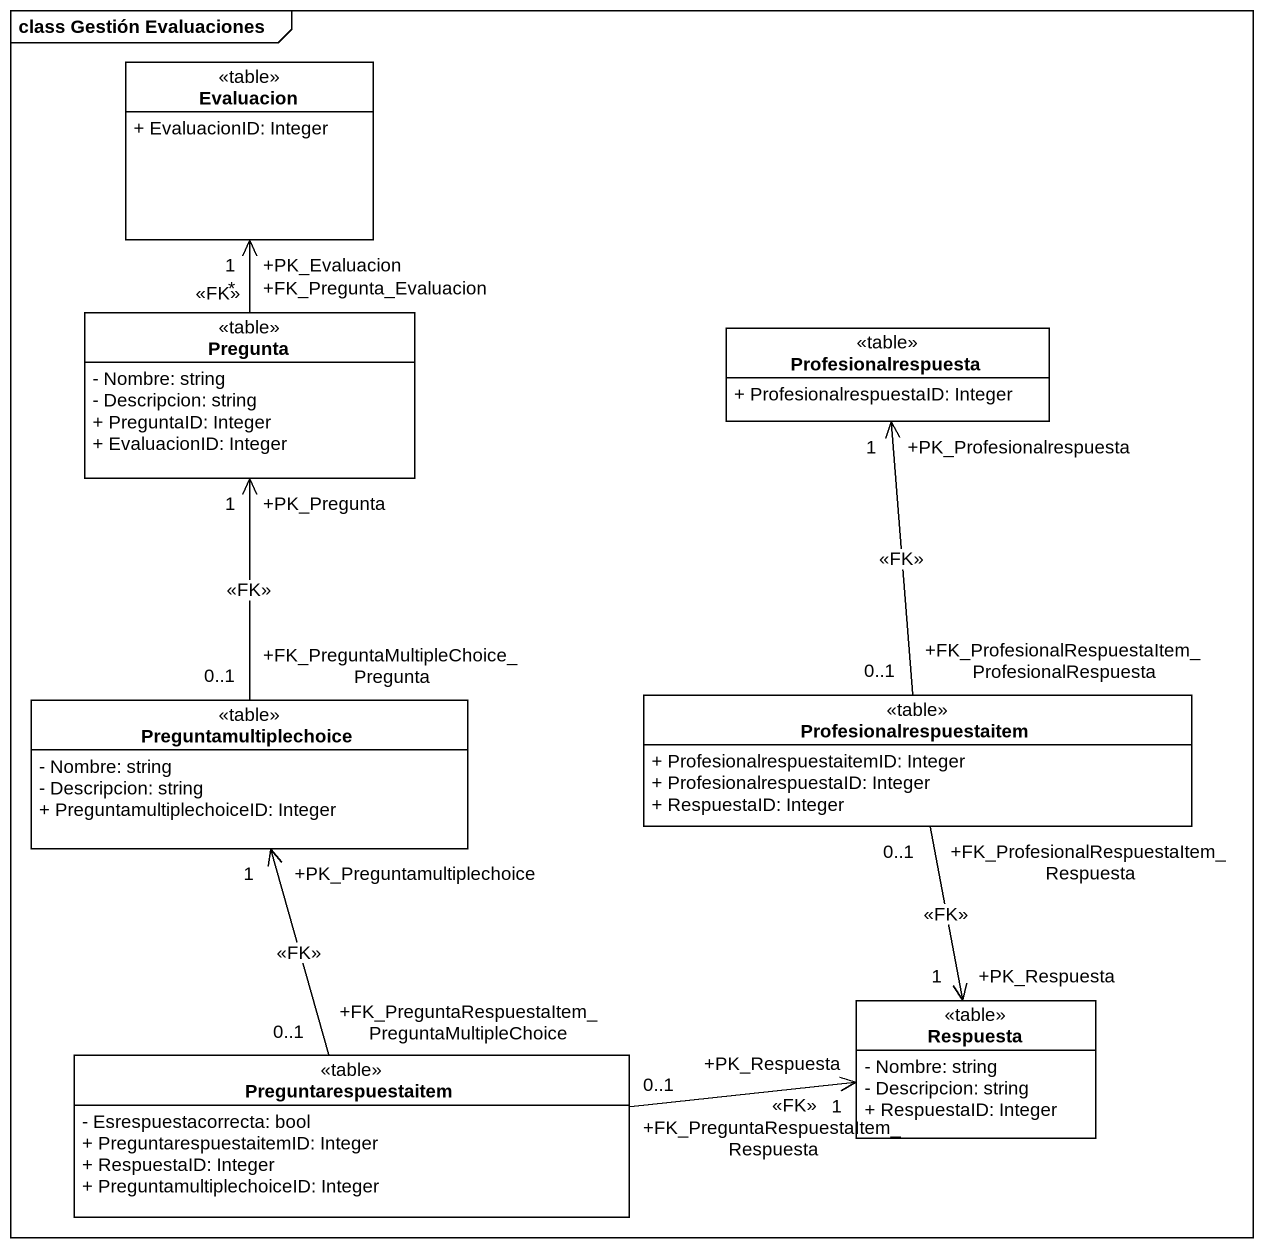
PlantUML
@startuml
mainframe class Gestión Evaluaciones
hide circle
hide empty members
skinparam classAttributeIconSize 0
class Evaluacion <<table>> {
  + EvaluacionID: Integer
}
class Pregunta <<table>> {
  - Nombre: string
  - Descripcion: string
  + PreguntaID: Integer
  + EvaluacionID: Integer
}
class Profesionalrespuesta <<table>> {
  + ProfesionalrespuestaID: Integer
}
class Preguntamultiplechoice <<table>> {
  - Nombre: string
  - Descripcion: string
  + PreguntamultiplechoiceID: Integer
}
class Profesionalrespuestaitem <<table>> {
  + ProfesionalrespuestaitemID: Integer
  + ProfesionalrespuestaID: Integer
  + RespuestaID: Integer
}
class Preguntarespuestaitem <<table>> {
  - Esrespuestacorrecta: bool
  + PreguntarespuestaitemID: Integer
  + RespuestaID: Integer
  + PreguntamultiplechoiceID: Integer
}
class Respuesta <<table>> {
  - Nombre: string
  - Descripcion: string
  + RespuestaID: Integer
}
Pregunta "+FK_Pregunta_Evaluacion\n*" -up-> "+PK_Evaluacion\n1" Evaluacion : <<FK>>
Preguntamultiplechoice "+FK_PreguntaMultipleChoice_Pregunta\n0..1" -up-> "+PK_Pregunta\n1" Pregunta : <<FK>>
Profesionalrespuestaitem "+FK_ProfesionalRespuestaItem_ProfesionalRespuesta\n0..1" -up-> "+PK_Profesionalrespuesta\n1" Profesionalrespuesta : <<FK>>
Profesionalrespuestaitem "+FK_ProfesionalRespuestaItem_Respuesta\n0..1" --> "+PK_Respuesta\n1" Respuesta : <<FK>>
Preguntarespuestaitem "+FK_PreguntaRespuestaItem_PreguntaMultipleChoice\n0..1" -up-> "+PK_Preguntamultiplechoice\n1" Preguntamultiplechoice : <<FK>>
Preguntarespuestaitem "+FK_PreguntaRespuestaItem_Respuesta\n0..1" -right-> "+PK_Respuesta\n1" Respuesta : <<FK>>
@enduml
